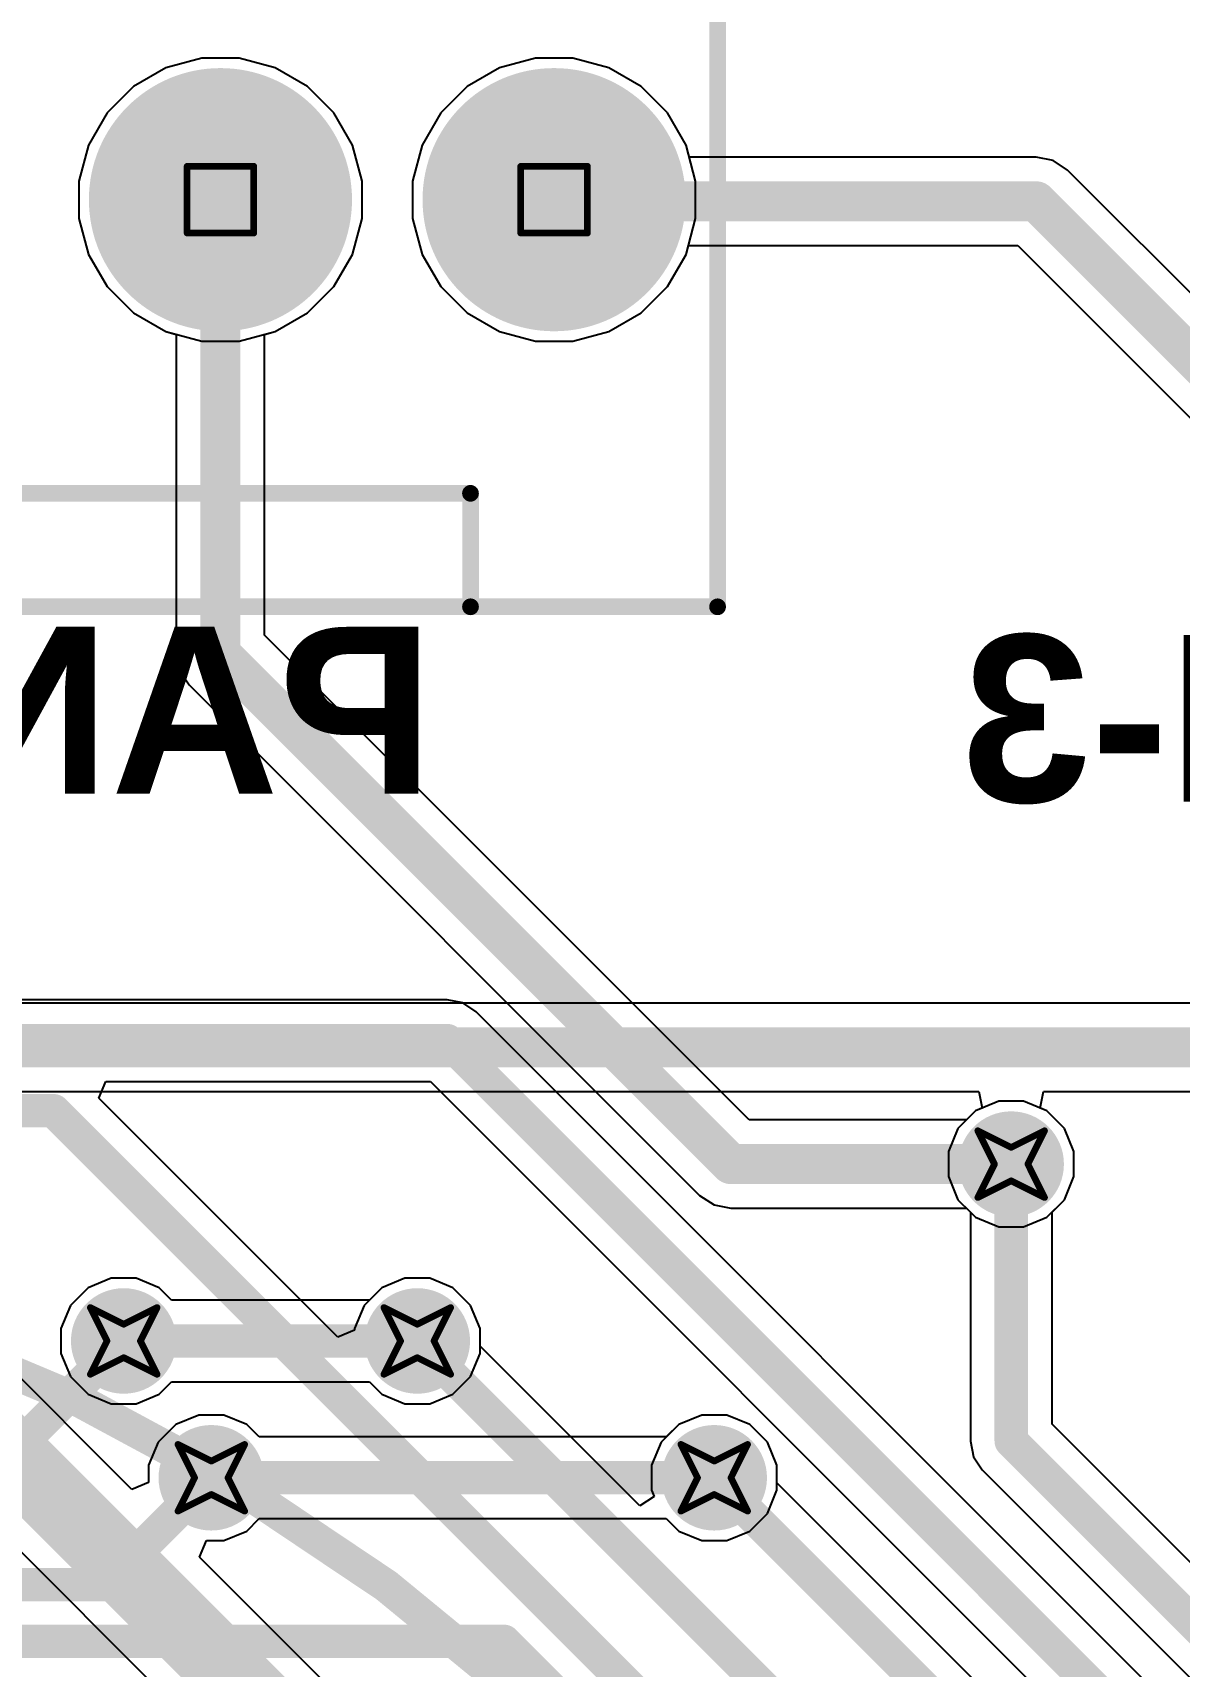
# Model space of a CAD drawing. Header units: inches. Extents: x -48 to 200, y -49 to 27.
# Drawn here: x 2.1597 to 2.5034, y 1.3585 to 1.848 of the extents above; entities that cross this region are included whole.
import ezdxf

# ---------------------------------------------------------------- set-up
doc = ezdxf.new("R2010")
doc.units = ezdxf.units.IN
doc.header["$MEASUREMENT"] = 0
for name, color, linetype in [('Bottom Layer', 5, 'Continuous'), ('Bottom Overlay', 54, 'Continuous'), ('Bottom Solder', 6, 'Continuous'), ('Drill Drawing', 1, 'Continuous'), ('Multi-Layer', 9, 'Continuous'), ('Pad Holes', 156, 'Continuous'), ('Top Layer', 1, 'Continuous'), ('Top Solder', 216, 'Continuous'), ('Via Holes', 16, 'Continuous')]:
    doc.layers.add(name, color=color, linetype=linetype)
doc.styles.add('Arial_Bold', font='', dxfattribs={"height": 0.2})
doc.styles.get('Arial_Bold').set_extended_font_data('Arial', bold=True)

# ---------------------------------------------------------------- blocks, each defined once
blk = doc.blocks.new('RV4NAYSD503A_B_19')
at = {"layer": 'Bottom Overlay'}
blk.add_lwpolyline([(0.55517, -0.08663, 0.01, 0.01, -0.924155), (-0.55796, 0.00126, 0.01, 0.01, 0)], format="xyseb", dxfattribs=at)
blk = doc.blocks.new('0022232041_B_24')
at = {"layer": 'Bottom Layer'}
blk.add_hatch(color=5, dxfattribs=at).paths.add_polyline_path([(-0.18543, 0.03543), (-0.11457, 0.03543), (-0.11457, -0.03543), (-0.18543, -0.03543)])
h = blk.add_hatch(color=5, dxfattribs=at)
edge = h.paths.add_edge_path()
edge.add_arc((-0.05, 0), 0.03543, 0, 360)
h = blk.add_hatch(color=5, dxfattribs=at)
edge = h.paths.add_edge_path()
edge.add_arc((0.05, 0), 0.03543, 0, 360)
h = blk.add_hatch(color=5, dxfattribs=at)
edge = h.paths.add_edge_path()
edge.add_arc((0.15, 0), 0.03543, 0, 360)
at = {"layer": 'Bottom Solder'}
blk.add_hatch(color=6, dxfattribs=at).paths.add_polyline_path([(-0.18943, 0.03943), (-0.11057, 0.03943), (-0.11057, -0.03943), (-0.18943, -0.03943)])
h = blk.add_hatch(color=6, dxfattribs=at)
edge = h.paths.add_edge_path()
edge.add_arc((-0.05, 0), 0.03943, 0, 360)
h = blk.add_hatch(color=6, dxfattribs=at)
edge = h.paths.add_edge_path()
edge.add_arc((0.05, 0), 0.03943, 0, 360)
h = blk.add_hatch(color=6, dxfattribs=at)
edge = h.paths.add_edge_path()
edge.add_arc((0.15, 0), 0.03943, 0, 360)
at = {"layer": 'Multi-Layer'}
blk.add_hatch(color=9, dxfattribs=at).paths.add_polyline_path([(-0.18543, 0.03543), (-0.11457, 0.03543), (-0.11457, -0.03543), (-0.18543, -0.03543)])
h = blk.add_hatch(color=9, dxfattribs=at)
edge = h.paths.add_edge_path()
edge.add_arc((-0.05, 0), 0.03543, 0, 360)
h = blk.add_hatch(color=9, dxfattribs=at)
edge = h.paths.add_edge_path()
edge.add_arc((0.05, 0), 0.03543, 0, 360)
h = blk.add_hatch(color=9, dxfattribs=at)
edge = h.paths.add_edge_path()
edge.add_arc((0.15, 0), 0.03543, 0, 360)
at = {"layer": 'Pad Holes'}
h = blk.add_hatch(color=7, dxfattribs=at)
edge = h.paths.add_edge_path()
edge.add_arc((-0.15, 0), 0.02008, 0, 360)
h = blk.add_hatch(color=7, dxfattribs=at)
edge = h.paths.add_edge_path()
edge.add_arc((-0.05, 0), 0.02008, 0, 360)
h = blk.add_hatch(color=7, dxfattribs=at)
edge = h.paths.add_edge_path()
edge.add_arc((0.05, 0), 0.02008, 0, 360)
h = blk.add_hatch(color=7, dxfattribs=at)
edge = h.paths.add_edge_path()
edge.add_arc((0.15, 0), 0.02008, 0, 360)
at = {"layer": 'Top Layer'}
blk.add_hatch(color=1, dxfattribs=at).paths.add_polyline_path([(-0.18543, 0.03543), (-0.11457, 0.03543), (-0.11457, -0.03543), (-0.18543, -0.03543)])
h = blk.add_hatch(color=1, dxfattribs=at)
edge = h.paths.add_edge_path()
edge.add_arc((-0.05, 0), 0.03543, 0, 360)
h = blk.add_hatch(color=1, dxfattribs=at)
edge = h.paths.add_edge_path()
edge.add_arc((0.05, 0), 0.03543, 0, 360)
h = blk.add_hatch(color=1, dxfattribs=at)
edge = h.paths.add_edge_path()
edge.add_arc((0.15, 0), 0.03543, 0, 360)
at = {"layer": 'Top Solder'}
blk.add_hatch(color=216, dxfattribs=at).paths.add_polyline_path([(-0.18943, 0.03943), (-0.11057, 0.03943), (-0.11057, -0.03943), (-0.18943, -0.03943)])
h = blk.add_hatch(color=216, dxfattribs=at)
edge = h.paths.add_edge_path()
edge.add_arc((-0.05, 0), 0.03943, 0, 360)
h = blk.add_hatch(color=216, dxfattribs=at)
edge = h.paths.add_edge_path()
edge.add_arc((0.05, 0), 0.03943, 0, 360)
h = blk.add_hatch(color=216, dxfattribs=at)
edge = h.paths.add_edge_path()
edge.add_arc((0.15, 0), 0.03943, 0, 360)
at = {"layer": 'Bottom Overlay'}
for points in [[(-0.198, -0.122, 0.005, 0.005, 0), (-0.198, 0.129, 0.005, 0.005, 0)], [(-0.198, 0.129, 0.005, 0.005, 0), (0.199, 0.129, 0.005, 0.005, 0)], [(0.199, -0.122, 0.005, 0.005, 0), (0.199, 0.129, 0.005, 0.005, 0)], [(-0.12495, -0.122, 0.005, 0.005, 0), (-0.12495, -0.088, 0.005, 0.005, 0)], [(-0.12495, -0.088, 0.005, 0.005, 0), (0.12495, -0.088, 0.005, 0.005, 0)], [(0.12495, -0.122, 0.005, 0.005, 0), (0.12495, -0.088, 0.005, 0.005, 0)], [(-0.198, -0.122, 0.005, 0.005, 0), (0.199, -0.122, 0.005, 0.005, 0)]]:
    blk.add_lwpolyline(points, format="xyseb", dxfattribs=at)
for points in [[(-0.19925, 0.129, 0.0025, 0.0025, 1), (-0.19675, 0.129, 0.0025, 0.0025, 1)], [(-0.19925, 0.129, 0.0025, 0.0025, 1), (-0.19675, 0.129, 0.0025, 0.0025, 1)], [(0.19775, 0.129, 0.0025, 0.0025, 1), (0.20025, 0.129, 0.0025, 0.0025, 1)], [(0.19775, 0.129, 0.0025, 0.0025, 1), (0.20025, 0.129, 0.0025, 0.0025, 1)], [(-0.1262, -0.088, 0.0025, 0.0025, 1), (-0.12369, -0.088, 0.0025, 0.0025, 1)], [(-0.1262, -0.088, 0.0025, 0.0025, 1), (-0.12369, -0.088, 0.0025, 0.0025, 1)], [(0.12369, -0.088, 0.0025, 0.0025, 1), (0.1262, -0.088, 0.0025, 0.0025, 1)], [(0.12369, -0.088, 0.0025, 0.0025, 1), (0.1262, -0.088, 0.0025, 0.0025, 1)], [(-0.19925, -0.122, 0.0025, 0.0025, 1), (-0.19675, -0.122, 0.0025, 0.0025, 1)], [(-0.19925, -0.122, 0.0025, 0.0025, 1), (-0.19675, -0.122, 0.0025, 0.0025, 1)], [(-0.1262, -0.122, 0.0025, 0.0025, 1), (-0.12369, -0.122, 0.0025, 0.0025, 1)], [(0.12369, -0.122, 0.0025, 0.0025, 1), (0.1262, -0.122, 0.0025, 0.0025, 1)], [(0.19775, -0.122, 0.0025, 0.0025, 1), (0.20025, -0.122, 0.0025, 0.0025, 1)], [(0.19775, -0.122, 0.0025, 0.0025, 1), (0.20025, -0.122, 0.0025, 0.0025, 1)]]:
    blk.add_lwpolyline(points, format="xyseb", close=True, dxfattribs=at)

msp = doc.modelspace()

# ---------------------------------------------------------------- hatches: boundary and pattern name
at = {"layer": 'Bottom Layer'}
h = msp.add_hatch(color=5, dxfattribs=at)
edge = h.paths.add_edge_path()
edge.add_arc((2.453, 1.509), 0.01181, 0, 360)
h = msp.add_hatch(color=5, dxfattribs=at)
edge = h.paths.add_edge_path()
edge.add_arc((2.187, 1.456), 0.01181, 0, 360)
h = msp.add_hatch(color=5, dxfattribs=at)
edge = h.paths.add_edge_path()
edge.add_arc((2.275, 1.456), 0.01181, 0, 360)
h = msp.add_hatch(color=5, dxfattribs=at)
edge = h.paths.add_edge_path()
edge.add_arc((2.21326, 1.415), 0.01181, 0, 360)
h = msp.add_hatch(color=5, dxfattribs=at)
edge = h.paths.add_edge_path()
edge.add_arc((2.364, 1.415), 0.01181, 0, 360)
at = {"layer": 'Bottom Solder'}
h = msp.add_hatch(color=6, dxfattribs=at)
edge = h.paths.add_edge_path()
edge.add_arc((2.453, 1.509), 0.01581, 0, 360)
h = msp.add_hatch(color=6, dxfattribs=at)
edge = h.paths.add_edge_path()
edge.add_arc((2.187, 1.456), 0.01581, 0, 360)
h = msp.add_hatch(color=6, dxfattribs=at)
edge = h.paths.add_edge_path()
edge.add_arc((2.275, 1.456), 0.01581, 0, 360)
h = msp.add_hatch(color=6, dxfattribs=at)
edge = h.paths.add_edge_path()
edge.add_arc((2.21326, 1.415), 0.01581, 0, 360)
h = msp.add_hatch(color=6, dxfattribs=at)
edge = h.paths.add_edge_path()
edge.add_arc((2.364, 1.415), 0.01581, 0, 360)
at = {"layer": 'Top Layer'}
h = msp.add_hatch(color=1, dxfattribs=at)
edge = h.paths.add_edge_path()
edge.add_arc((2.453, 1.509), 0.01181, 0, 360)
h = msp.add_hatch(color=1, dxfattribs=at)
edge = h.paths.add_edge_path()
edge.add_arc((2.187, 1.456), 0.01181, 0, 360)
h = msp.add_hatch(color=1, dxfattribs=at)
edge = h.paths.add_edge_path()
edge.add_arc((2.275, 1.456), 0.01181, 0, 360)
h = msp.add_hatch(color=1, dxfattribs=at)
edge = h.paths.add_edge_path()
edge.add_arc((2.21326, 1.415), 0.01181, 0, 360)
h = msp.add_hatch(color=1, dxfattribs=at)
edge = h.paths.add_edge_path()
edge.add_arc((2.364, 1.415), 0.01181, 0, 360)
at = {"layer": 'Top Solder'}
h = msp.add_hatch(color=216, dxfattribs=at)
edge = h.paths.add_edge_path()
edge.add_arc((2.453, 1.509), 0.01581, 0, 360)
h = msp.add_hatch(color=216, dxfattribs=at)
edge = h.paths.add_edge_path()
edge.add_arc((2.187, 1.456), 0.01581, 0, 360)
h = msp.add_hatch(color=216, dxfattribs=at)
edge = h.paths.add_edge_path()
edge.add_arc((2.275, 1.456), 0.01581, 0, 360)
h = msp.add_hatch(color=216, dxfattribs=at)
edge = h.paths.add_edge_path()
edge.add_arc((2.21326, 1.415), 0.01581, 0, 360)
h = msp.add_hatch(color=216, dxfattribs=at)
edge = h.paths.add_edge_path()
edge.add_arc((2.364, 1.415), 0.01581, 0, 360)
at = {"layer": 'Via Holes'}
h = msp.add_hatch(color=7, dxfattribs=at)
edge = h.paths.add_edge_path()
edge.add_arc((2.453, 1.509), 0.00591, 0, 360)
h = msp.add_hatch(color=7, dxfattribs=at)
edge = h.paths.add_edge_path()
edge.add_arc((2.187, 1.456), 0.00591, 0, 360)
h = msp.add_hatch(color=7, dxfattribs=at)
edge = h.paths.add_edge_path()
edge.add_arc((2.275, 1.456), 0.00591, 0, 360)
h = msp.add_hatch(color=7, dxfattribs=at)
edge = h.paths.add_edge_path()
edge.add_arc((2.21326, 1.415), 0.00591, 0, 360)
h = msp.add_hatch(color=7, dxfattribs=at)
edge = h.paths.add_edge_path()
edge.add_arc((2.364, 1.415), 0.00591, 0, 360)

# ---------------------------------------------------------------- linework, layer by layer
at = {"layer": 'Bottom Layer'}
for p, q in [((2.19962, 1.83754), (2.18995, 1.83195)), ((2.21041, 1.84043), (2.19962, 1.83754)), ((2.22159, 1.84043), (2.21041, 1.84043)), ((2.23238, 1.83754), (2.22159, 1.84043)), ((2.24205, 1.83195), (2.23238, 1.83754)), ((2.29962, 1.83754), (2.28995, 1.83195)), ((2.31041, 1.84043), (2.29962, 1.83754)), ((2.32159, 1.84043), (2.31041, 1.84043)), ((2.33238, 1.83754), (2.32159, 1.84043)), ((2.34205, 1.83195), (2.33238, 1.83754)), ((2.18995, 1.83195), (2.18205, 1.82405)), ((2.24995, 1.82405), (2.24205, 1.83195)), ((2.28995, 1.83195), (2.28205, 1.82405)), ((2.34995, 1.82405), (2.34205, 1.83195)), ((2.18205, 1.82405), (2.17646, 1.81438)), ((2.25554, 1.81438), (2.24995, 1.82405)), ((2.28205, 1.82405), (2.27646, 1.81438)), ((2.35554, 1.81438), (2.34995, 1.82405)), ((2.17646, 1.81438), (2.17357, 1.80359)), ((2.25843, 1.80359), (2.25554, 1.81438)), ((2.27646, 1.81438), (2.27357, 1.80359)), ((2.35651, 1.81075), (2.35554, 1.81438)), ((2.4605, 1.81075), (2.35651, 1.81075)), ((2.46557, 1.80975), (2.4605, 1.81075)), ((2.46987, 1.80687), (2.46557, 1.80975)), ((2.98682, 1.28993), (2.46987, 1.80687)), ((2.17357, 1.80359), (2.17357, 1.79241)), ((2.25843, 1.79241), (2.25843, 1.80359)), ((2.27357, 1.80359), (2.27357, 1.79241)), ((2.17357, 1.79241), (2.17646, 1.78162)), ((2.25554, 1.78162), (2.25843, 1.79241)), ((2.27357, 1.79241), (2.27646, 1.78162)), ((2.35554, 1.78162), (2.35624, 1.78425)), ((2.35624, 1.78425), (2.45501, 1.78425)), ((2.45501, 1.78425), (3.00027, 1.23899)), ((2.17646, 1.78162), (2.18205, 1.77195)), ((2.24995, 1.77195), (2.25554, 1.78162)), ((2.27646, 1.78162), (2.28205, 1.77195)), ((2.34995, 1.77195), (2.35554, 1.78162)), ((2.18205, 1.77195), (2.18995, 1.76405)), ((2.24205, 1.76405), (2.24995, 1.77195)), ((2.28205, 1.77195), (2.28995, 1.76405)), ((2.34205, 1.76405), (2.34995, 1.77195)), ((2.18995, 1.76405), (2.19962, 1.75846)), ((2.23238, 1.75846), (2.24205, 1.76405)), ((2.28995, 1.76405), (2.29962, 1.75846)), ((2.33238, 1.75846), (2.34205, 1.76405)), ((2.19962, 1.75846), (2.20275, 1.75762)), ((2.20275, 1.75762), (2.20275, 1.662)), ((2.22925, 1.75762), (2.23238, 1.75846)), ((2.22925, 1.66749), (2.22925, 1.75762)), ((2.29962, 1.75846), (2.31041, 1.75557)), ((2.32159, 1.75557), (2.33238, 1.75846)), ((2.31041, 1.75557), (2.32159, 1.75557)), ((2.37449, 1.52225), (2.22925, 1.66749)), ((2.20275, 1.662), (2.20375, 1.65693)), ((2.20375, 1.65693), (2.20663, 1.65263)), ((2.20663, 1.65263), (2.35963, 1.49963)), ((2.284, 1.55824), (1.85726, 1.55824)), ((2.28868, 1.5573), (2.284, 1.55824)), ((2.29265, 1.55465), (2.28868, 1.5573)), ((2.76565, 1.08165), (2.29265, 1.55465)), ((2.17954, 1.52876), (2.18161, 1.53376)), ((2.18161, 1.53376), (2.27893, 1.53376)), ((2.27893, 1.53376), (2.74476, 1.06793)), ((2.25119, 1.45711), (2.17954, 1.52876)), ((2.44926, 1.52781), (2.44234, 1.52495)), ((2.45674, 1.52781), (2.44926, 1.52781)), ((2.46366, 1.52495), (2.45674, 1.52781)), ((2.44234, 1.52495), (2.43965, 1.52225)), ((2.46895, 1.51966), (2.46366, 1.52495)), ((2.43965, 1.52225), (2.37449, 1.52225)), ((2.47181, 1.51274), (2.46895, 1.51966)), ((2.47181, 1.50526), (2.47181, 1.51274)), ((2.46895, 1.49834), (2.47181, 1.50526)), ((2.35963, 1.49963), (2.36393, 1.49675)), ((2.46366, 1.49305), (2.46895, 1.49834)), ((2.36393, 1.49675), (2.369, 1.49575)), ((2.369, 1.49575), (2.43965, 1.49575)), ((2.43965, 1.49575), (2.44234, 1.49305)), ((2.44234, 1.49305), (2.44926, 1.49019)), ((2.44926, 1.49019), (2.45674, 1.49019)), ((2.45674, 1.49019), (2.46366, 1.49305)), ((2.27126, 1.47481), (2.26434, 1.47195)), ((2.27874, 1.47481), (2.27126, 1.47481)), ((2.28566, 1.47195), (2.27874, 1.47481)), ((2.26434, 1.47195), (2.25905, 1.46666)), ((2.29095, 1.46666), (2.28566, 1.47195)), ((2.25905, 1.46666), (2.25619, 1.45974)), ((2.29381, 1.45974), (2.29095, 1.46666)), ((2.25619, 1.45919), (2.25119, 1.45711)), ((2.25619, 1.45974), (2.25619, 1.45919)), ((2.29381, 1.45449), (2.29381, 1.45974)), ((2.34171, 1.40659), (2.29381, 1.45449)), ((2.35334, 1.43095), (2.34805, 1.42566)), ((2.36026, 1.43381), (2.35334, 1.43095)), ((2.36774, 1.43381), (2.36026, 1.43381)), ((2.37466, 1.43095), (2.36774, 1.43381)), ((2.37995, 1.42566), (2.37466, 1.43095)), ((2.34805, 1.42566), (2.34519, 1.41874)), ((2.38281, 1.41874), (2.37995, 1.42566)), ((2.34519, 1.41874), (2.34519, 1.41126)), ((2.38281, 1.41349), (2.38281, 1.41874)), ((2.34519, 1.41126), (2.34595, 1.40943)), ((2.67386, 1.12244), (2.38281, 1.41349)), ((2.34595, 1.40943), (2.34171, 1.40659))]:
    msp.add_line(p, q, dxfattribs=at)
for points in [[(2.216, 1.662, 0.012, 0.012, 0), (2.216, 1.798, 0.012, 0.012, 0)], [(2.316, 1.7975, 0.012, 0.012, 0), (2.4605, 1.7975, 0.012, 0.012, 0)], [(2.4605, 1.7975, 0.012, 0.012, 0), (3.01352, 1.24448, 0.012, 0.012, 0)], [(2.216, 1.662, 0.012, 0.012, 0), (2.369, 1.509, 0.012, 0.012, 0)], [(1.851, 1.546, 0.01, 0.01, 0), (2.284, 1.546, 0.01, 0.01, 0)], [(2.284, 1.546, 0.01, 0.01, 0), (2.757, 1.073, 0.01, 0.01, 0)], [(1.857, 1.525, 0.01, 0.01, 0), (2.166, 1.525, 0.01, 0.01, 0)], [(2.166, 1.525, 0.01, 0.01, 0), (2.62584, 1.06516, 0.01, 0.01, 0)], [(2.369, 1.509, 0.012, 0.012, 0), (2.453, 1.509, 0.012, 0.012, 0)], [(2.131, 1.4, 0.01, 0.01, 0), (2.187, 1.456, 0.01, 0.01, 0)], [(2.275, 1.456, 0.01, 0.01, 0), (2.64553, 1.08547, 0.01, 0.01, 0)], [(2.364, 1.415, 0.01, 0.01, 0), (2.66521, 1.11379, 0.01, 0.01, 0)], [(2.18126, 1.383, 0.01, 0.01, 0), (2.21126, 1.413, 0.01, 0.01, 0)], [(2.21126, 1.413, 0.01, 0.01, 0), (2.214, 1.413, 0.01, 0.01, 0)], [(1.56, 1.383, 0.01, 0.01, 0), (2.18126, 1.383, 0.01, 0.01, 0)], [(0.778, 1.366, 0.01, 0.01, 0), (2.30096, 1.366, 0.01, 0.01, 0)], [(2.30096, 1.366, 0.01, 0.01, 0), (2.60588, 1.06108, 0.01, 0.01, 0)]]:
    msp.add_lwpolyline(points, format="xyseb", dxfattribs=at)
for points in [[(2.213, 1.798, 0.006, 0.006, 1), (2.219, 1.798, 0.006, 0.006, 1)], [(2.313, 1.7975, 0.006, 0.006, 1), (2.319, 1.7975, 0.006, 0.006, 1)], [(2.4575, 1.7975, 0.006, 0.006, 1), (2.4635, 1.7975, 0.006, 0.006, 1)], [(2.4575, 1.7975, 0.006, 0.006, 1), (2.4635, 1.7975, 0.006, 0.006, 1)], [(2.213, 1.662, 0.006, 0.006, 1), (2.219, 1.662, 0.006, 0.006, 1)], [(2.213, 1.662, 0.006, 0.006, 1), (2.219, 1.662, 0.006, 0.006, 1)], [(2.2815, 1.546, 0.005, 0.005, 1), (2.2865, 1.546, 0.005, 0.005, 1)], [(2.2815, 1.546, 0.005, 0.005, 1), (2.2865, 1.546, 0.005, 0.005, 1)], [(2.1635, 1.525, 0.005, 0.005, 1), (2.1685, 1.525, 0.005, 0.005, 1)], [(2.1635, 1.525, 0.005, 0.005, 1), (2.1685, 1.525, 0.005, 0.005, 1)], [(2.366, 1.509, 0.006, 0.006, 1), (2.372, 1.509, 0.006, 0.006, 1)], [(2.366, 1.509, 0.006, 0.006, 1), (2.372, 1.509, 0.006, 0.006, 1)], [(2.45, 1.509, 0.006, 0.006, 1), (2.456, 1.509, 0.006, 0.006, 1)], [(2.1845, 1.456, 0.005, 0.005, 1), (2.1895, 1.456, 0.005, 0.005, 1)], [(2.2725, 1.456, 0.005, 0.005, 1), (2.2775, 1.456, 0.005, 0.005, 1)], [(2.3615, 1.415, 0.005, 0.005, 1), (2.3665, 1.415, 0.005, 0.005, 1)], [(2.20876, 1.413, 0.005, 0.005, 1), (2.21376, 1.413, 0.005, 0.005, 1)], [(2.20876, 1.413, 0.005, 0.005, 1), (2.21376, 1.413, 0.005, 0.005, 1)], [(2.2115, 1.413, 0.005, 0.005, 1), (2.2165, 1.413, 0.005, 0.005, 1)], [(2.17876, 1.383, 0.005, 0.005, 1), (2.18376, 1.383, 0.005, 0.005, 1)], [(2.17876, 1.383, 0.005, 0.005, 1), (2.18376, 1.383, 0.005, 0.005, 1)], [(2.29846, 1.366, 0.005, 0.005, 1), (2.30346, 1.366, 0.005, 0.005, 1)], [(2.29846, 1.366, 0.005, 0.005, 1), (2.30346, 1.366, 0.005, 0.005, 1)]]:
    msp.add_lwpolyline(points, format="xyseb", close=True, dxfattribs=at)
at = {"layer": 'Drill Drawing'}
for points in [[(2.206, 1.808, 0.002, 0.002, 0), (2.226, 1.808, 0.002, 0.002, 0)], [(2.206, 1.788, 0.002, 0.002, 0), (2.206, 1.808, 0.002, 0.002, 0)], [(2.226, 1.788, 0.002, 0.002, 0), (2.226, 1.808, 0.002, 0.002, 0)], [(2.306, 1.808, 0.002, 0.002, 0), (2.326, 1.808, 0.002, 0.002, 0)], [(2.306, 1.788, 0.002, 0.002, 0), (2.306, 1.808, 0.002, 0.002, 0)], [(2.326, 1.788, 0.002, 0.002, 0), (2.326, 1.808, 0.002, 0.002, 0)], [(2.206, 1.788, 0.002, 0.002, 0), (2.226, 1.788, 0.002, 0.002, 0)], [(2.306, 1.788, 0.002, 0.002, 0), (2.326, 1.788, 0.002, 0.002, 0)], [(2.443, 1.519, 0.002, 0.002, 0), (2.453, 1.514, 0.002, 0.002, 0)], [(2.443, 1.519, 0.002, 0.002, 0), (2.448, 1.509, 0.002, 0.002, 0)], [(2.453, 1.514, 0.002, 0.002, 0), (2.463, 1.519, 0.002, 0.002, 0)], [(2.458, 1.509, 0.002, 0.002, 0), (2.463, 1.519, 0.002, 0.002, 0)], [(2.443, 1.499, 0.002, 0.002, 0), (2.448, 1.509, 0.002, 0.002, 0)], [(2.458, 1.509, 0.002, 0.002, 0), (2.463, 1.499, 0.002, 0.002, 0)], [(2.443, 1.499, 0.002, 0.002, 0), (2.453, 1.504, 0.002, 0.002, 0)], [(2.453, 1.504, 0.002, 0.002, 0), (2.463, 1.499, 0.002, 0.002, 0)], [(2.177, 1.466, 0.002, 0.002, 0), (2.187, 1.461, 0.002, 0.002, 0)], [(2.177, 1.466, 0.002, 0.002, 0), (2.182, 1.456, 0.002, 0.002, 0)], [(2.187, 1.461, 0.002, 0.002, 0), (2.197, 1.466, 0.002, 0.002, 0)], [(2.192, 1.456, 0.002, 0.002, 0), (2.197, 1.466, 0.002, 0.002, 0)], [(2.265, 1.466, 0.002, 0.002, 0), (2.275, 1.461, 0.002, 0.002, 0)], [(2.265, 1.466, 0.002, 0.002, 0), (2.27, 1.456, 0.002, 0.002, 0)], [(2.275, 1.461, 0.002, 0.002, 0), (2.285, 1.466, 0.002, 0.002, 0)], [(2.28, 1.456, 0.002, 0.002, 0), (2.285, 1.466, 0.002, 0.002, 0)], [(2.177, 1.446, 0.002, 0.002, 0), (2.182, 1.456, 0.002, 0.002, 0)], [(2.192, 1.456, 0.002, 0.002, 0), (2.197, 1.446, 0.002, 0.002, 0)], [(2.265, 1.446, 0.002, 0.002, 0), (2.27, 1.456, 0.002, 0.002, 0)], [(2.28, 1.456, 0.002, 0.002, 0), (2.285, 1.446, 0.002, 0.002, 0)], [(2.177, 1.446, 0.002, 0.002, 0), (2.187, 1.451, 0.002, 0.002, 0)], [(2.187, 1.451, 0.002, 0.002, 0), (2.197, 1.446, 0.002, 0.002, 0)], [(2.265, 1.446, 0.002, 0.002, 0), (2.275, 1.451, 0.002, 0.002, 0)], [(2.275, 1.451, 0.002, 0.002, 0), (2.285, 1.446, 0.002, 0.002, 0)], [(2.20326, 1.425, 0.002, 0.002, 0), (2.21326, 1.42, 0.002, 0.002, 0)], [(2.20326, 1.425, 0.002, 0.002, 0), (2.20826, 1.415, 0.002, 0.002, 0)], [(2.21326, 1.42, 0.002, 0.002, 0), (2.22326, 1.425, 0.002, 0.002, 0)], [(2.21826, 1.415, 0.002, 0.002, 0), (2.22326, 1.425, 0.002, 0.002, 0)], [(2.354, 1.425, 0.002, 0.002, 0), (2.364, 1.42, 0.002, 0.002, 0)], [(2.354, 1.425, 0.002, 0.002, 0), (2.359, 1.415, 0.002, 0.002, 0)], [(2.364, 1.42, 0.002, 0.002, 0), (2.374, 1.425, 0.002, 0.002, 0)], [(2.369, 1.415, 0.002, 0.002, 0), (2.374, 1.425, 0.002, 0.002, 0)], [(2.20326, 1.405, 0.002, 0.002, 0), (2.20826, 1.415, 0.002, 0.002, 0)], [(2.21826, 1.415, 0.002, 0.002, 0), (2.22326, 1.405, 0.002, 0.002, 0)], [(2.354, 1.405, 0.002, 0.002, 0), (2.359, 1.415, 0.002, 0.002, 0)], [(2.369, 1.415, 0.002, 0.002, 0), (2.374, 1.405, 0.002, 0.002, 0)], [(2.20326, 1.405, 0.002, 0.002, 0), (2.21326, 1.41, 0.002, 0.002, 0)], [(2.21326, 1.41, 0.002, 0.002, 0), (2.22326, 1.405, 0.002, 0.002, 0)], [(2.354, 1.405, 0.002, 0.002, 0), (2.364, 1.41, 0.002, 0.002, 0)], [(2.364, 1.41, 0.002, 0.002, 0), (2.374, 1.405, 0.002, 0.002, 0)]]:
    msp.add_lwpolyline(points, format="xyseb", dxfattribs=at)
for points in [[(2.2055, 1.808, 0.001, 0.001, 1), (2.2065, 1.808, 0.001, 0.001, 1)], [(2.2055, 1.808, 0.001, 0.001, 1), (2.2065, 1.808, 0.001, 0.001, 1)], [(2.2255, 1.808, 0.001, 0.001, 1), (2.2265, 1.808, 0.001, 0.001, 1)], [(2.2255, 1.808, 0.001, 0.001, 1), (2.2265, 1.808, 0.001, 0.001, 1)], [(2.3055, 1.808, 0.001, 0.001, 1), (2.3065, 1.808, 0.001, 0.001, 1)], [(2.3055, 1.808, 0.001, 0.001, 1), (2.3065, 1.808, 0.001, 0.001, 1)], [(2.3255, 1.808, 0.001, 0.001, 1), (2.3265, 1.808, 0.001, 0.001, 1)], [(2.3255, 1.808, 0.001, 0.001, 1), (2.3265, 1.808, 0.001, 0.001, 1)], [(2.2055, 1.788, 0.001, 0.001, 1), (2.2065, 1.788, 0.001, 0.001, 1)], [(2.2055, 1.788, 0.001, 0.001, 1), (2.2065, 1.788, 0.001, 0.001, 1)], [(2.2255, 1.788, 0.001, 0.001, 1), (2.2265, 1.788, 0.001, 0.001, 1)], [(2.2255, 1.788, 0.001, 0.001, 1), (2.2265, 1.788, 0.001, 0.001, 1)], [(2.3055, 1.788, 0.001, 0.001, 1), (2.3065, 1.788, 0.001, 0.001, 1)], [(2.3055, 1.788, 0.001, 0.001, 1), (2.3065, 1.788, 0.001, 0.001, 1)], [(2.3255, 1.788, 0.001, 0.001, 1), (2.3265, 1.788, 0.001, 0.001, 1)], [(2.3255, 1.788, 0.001, 0.001, 1), (2.3265, 1.788, 0.001, 0.001, 1)], [(2.4425, 1.519, 0.001, 0.001, 1), (2.4435, 1.519, 0.001, 0.001, 1)], [(2.4425, 1.519, 0.001, 0.001, 1), (2.4435, 1.519, 0.001, 0.001, 1)], [(2.4625, 1.519, 0.001, 0.001, 1), (2.4635, 1.519, 0.001, 0.001, 1)], [(2.4625, 1.519, 0.001, 0.001, 1), (2.4635, 1.519, 0.001, 0.001, 1)], [(2.4525, 1.514, 0.001, 0.001, 1), (2.4535, 1.514, 0.001, 0.001, 1)], [(2.4525, 1.514, 0.001, 0.001, 1), (2.4535, 1.514, 0.001, 0.001, 1)], [(2.4475, 1.509, 0.001, 0.001, 1), (2.4485, 1.509, 0.001, 0.001, 1)], [(2.4475, 1.509, 0.001, 0.001, 1), (2.4485, 1.509, 0.001, 0.001, 1)], [(2.4575, 1.509, 0.001, 0.001, 1), (2.4585, 1.509, 0.001, 0.001, 1)], [(2.4575, 1.509, 0.001, 0.001, 1), (2.4585, 1.509, 0.001, 0.001, 1)], [(2.4525, 1.504, 0.001, 0.001, 1), (2.4535, 1.504, 0.001, 0.001, 1)], [(2.4525, 1.504, 0.001, 0.001, 1), (2.4535, 1.504, 0.001, 0.001, 1)], [(2.4425, 1.499, 0.001, 0.001, 1), (2.4435, 1.499, 0.001, 0.001, 1)], [(2.4425, 1.499, 0.001, 0.001, 1), (2.4435, 1.499, 0.001, 0.001, 1)], [(2.4625, 1.499, 0.001, 0.001, 1), (2.4635, 1.499, 0.001, 0.001, 1)], [(2.4625, 1.499, 0.001, 0.001, 1), (2.4635, 1.499, 0.001, 0.001, 1)], [(2.1765, 1.466, 0.001, 0.001, 1), (2.1775, 1.466, 0.001, 0.001, 1)], [(2.1765, 1.466, 0.001, 0.001, 1), (2.1775, 1.466, 0.001, 0.001, 1)], [(2.1965, 1.466, 0.001, 0.001, 1), (2.1975, 1.466, 0.001, 0.001, 1)], [(2.1965, 1.466, 0.001, 0.001, 1), (2.1975, 1.466, 0.001, 0.001, 1)], [(2.2645, 1.466, 0.001, 0.001, 1), (2.2655, 1.466, 0.001, 0.001, 1)], [(2.2645, 1.466, 0.001, 0.001, 1), (2.2655, 1.466, 0.001, 0.001, 1)], [(2.2845, 1.466, 0.001, 0.001, 1), (2.2855, 1.466, 0.001, 0.001, 1)], [(2.2845, 1.466, 0.001, 0.001, 1), (2.2855, 1.466, 0.001, 0.001, 1)], [(2.1865, 1.461, 0.001, 0.001, 1), (2.1875, 1.461, 0.001, 0.001, 1)], [(2.1865, 1.461, 0.001, 0.001, 1), (2.1875, 1.461, 0.001, 0.001, 1)], [(2.2745, 1.461, 0.001, 0.001, 1), (2.2755, 1.461, 0.001, 0.001, 1)], [(2.2745, 1.461, 0.001, 0.001, 1), (2.2755, 1.461, 0.001, 0.001, 1)], [(2.1815, 1.456, 0.001, 0.001, 1), (2.1825, 1.456, 0.001, 0.001, 1)], [(2.1815, 1.456, 0.001, 0.001, 1), (2.1825, 1.456, 0.001, 0.001, 1)], [(2.1915, 1.456, 0.001, 0.001, 1), (2.1925, 1.456, 0.001, 0.001, 1)], [(2.1915, 1.456, 0.001, 0.001, 1), (2.1925, 1.456, 0.001, 0.001, 1)], [(2.2695, 1.456, 0.001, 0.001, 1), (2.2705, 1.456, 0.001, 0.001, 1)], [(2.2695, 1.456, 0.001, 0.001, 1), (2.2705, 1.456, 0.001, 0.001, 1)], [(2.2795, 1.456, 0.001, 0.001, 1), (2.2805, 1.456, 0.001, 0.001, 1)], [(2.2795, 1.456, 0.001, 0.001, 1), (2.2805, 1.456, 0.001, 0.001, 1)], [(2.1865, 1.451, 0.001, 0.001, 1), (2.1875, 1.451, 0.001, 0.001, 1)], [(2.1865, 1.451, 0.001, 0.001, 1), (2.1875, 1.451, 0.001, 0.001, 1)], [(2.2745, 1.451, 0.001, 0.001, 1), (2.2755, 1.451, 0.001, 0.001, 1)], [(2.2745, 1.451, 0.001, 0.001, 1), (2.2755, 1.451, 0.001, 0.001, 1)], [(2.1765, 1.446, 0.001, 0.001, 1), (2.1775, 1.446, 0.001, 0.001, 1)], [(2.1765, 1.446, 0.001, 0.001, 1), (2.1775, 1.446, 0.001, 0.001, 1)], [(2.1965, 1.446, 0.001, 0.001, 1), (2.1975, 1.446, 0.001, 0.001, 1)], [(2.1965, 1.446, 0.001, 0.001, 1), (2.1975, 1.446, 0.001, 0.001, 1)], [(2.2645, 1.446, 0.001, 0.001, 1), (2.2655, 1.446, 0.001, 0.001, 1)], [(2.2645, 1.446, 0.001, 0.001, 1), (2.2655, 1.446, 0.001, 0.001, 1)], [(2.2845, 1.446, 0.001, 0.001, 1), (2.2855, 1.446, 0.001, 0.001, 1)], [(2.2845, 1.446, 0.001, 0.001, 1), (2.2855, 1.446, 0.001, 0.001, 1)], [(2.20276, 1.425, 0.001, 0.001, 1), (2.20376, 1.425, 0.001, 0.001, 1)], [(2.20276, 1.425, 0.001, 0.001, 1), (2.20376, 1.425, 0.001, 0.001, 1)], [(2.22276, 1.425, 0.001, 0.001, 1), (2.22376, 1.425, 0.001, 0.001, 1)], [(2.22276, 1.425, 0.001, 0.001, 1), (2.22376, 1.425, 0.001, 0.001, 1)], [(2.3535, 1.425, 0.001, 0.001, 1), (2.3545, 1.425, 0.001, 0.001, 1)], [(2.3535, 1.425, 0.001, 0.001, 1), (2.3545, 1.425, 0.001, 0.001, 1)], [(2.3735, 1.425, 0.001, 0.001, 1), (2.3745, 1.425, 0.001, 0.001, 1)], [(2.3735, 1.425, 0.001, 0.001, 1), (2.3745, 1.425, 0.001, 0.001, 1)], [(2.21276, 1.42, 0.001, 0.001, 1), (2.21376, 1.42, 0.001, 0.001, 1)], [(2.21276, 1.42, 0.001, 0.001, 1), (2.21376, 1.42, 0.001, 0.001, 1)], [(2.3635, 1.42, 0.001, 0.001, 1), (2.3645, 1.42, 0.001, 0.001, 1)], [(2.3635, 1.42, 0.001, 0.001, 1), (2.3645, 1.42, 0.001, 0.001, 1)], [(2.20776, 1.415, 0.001, 0.001, 1), (2.20876, 1.415, 0.001, 0.001, 1)], [(2.20776, 1.415, 0.001, 0.001, 1), (2.20876, 1.415, 0.001, 0.001, 1)], [(2.21776, 1.415, 0.001, 0.001, 1), (2.21876, 1.415, 0.001, 0.001, 1)], [(2.21776, 1.415, 0.001, 0.001, 1), (2.21876, 1.415, 0.001, 0.001, 1)], [(2.3585, 1.415, 0.001, 0.001, 1), (2.3595, 1.415, 0.001, 0.001, 1)], [(2.3585, 1.415, 0.001, 0.001, 1), (2.3595, 1.415, 0.001, 0.001, 1)], [(2.3685, 1.415, 0.001, 0.001, 1), (2.3695, 1.415, 0.001, 0.001, 1)], [(2.3685, 1.415, 0.001, 0.001, 1), (2.3695, 1.415, 0.001, 0.001, 1)], [(2.21276, 1.41, 0.001, 0.001, 1), (2.21376, 1.41, 0.001, 0.001, 1)], [(2.21276, 1.41, 0.001, 0.001, 1), (2.21376, 1.41, 0.001, 0.001, 1)], [(2.3635, 1.41, 0.001, 0.001, 1), (2.3645, 1.41, 0.001, 0.001, 1)], [(2.3635, 1.41, 0.001, 0.001, 1), (2.3645, 1.41, 0.001, 0.001, 1)], [(2.20276, 1.405, 0.001, 0.001, 1), (2.20376, 1.405, 0.001, 0.001, 1)], [(2.20276, 1.405, 0.001, 0.001, 1), (2.20376, 1.405, 0.001, 0.001, 1)], [(2.22276, 1.405, 0.001, 0.001, 1), (2.22376, 1.405, 0.001, 0.001, 1)], [(2.22276, 1.405, 0.001, 0.001, 1), (2.22376, 1.405, 0.001, 0.001, 1)], [(2.3535, 1.405, 0.001, 0.001, 1), (2.3545, 1.405, 0.001, 0.001, 1)], [(2.3535, 1.405, 0.001, 0.001, 1), (2.3545, 1.405, 0.001, 0.001, 1)], [(2.3735, 1.405, 0.001, 0.001, 1), (2.3745, 1.405, 0.001, 0.001, 1)], [(2.3735, 1.405, 0.001, 0.001, 1), (2.3745, 1.405, 0.001, 0.001, 1)]]:
    msp.add_lwpolyline(points, format="xyseb", close=True, dxfattribs=at)
at = {"layer": 'Top Layer'}
for p, q in [((2.19962, 1.83754), (2.18995, 1.83195)), ((2.21041, 1.84043), (2.19962, 1.83754)), ((2.22159, 1.84043), (2.21041, 1.84043)), ((2.23238, 1.83754), (2.22159, 1.84043)), ((2.24205, 1.83195), (2.23238, 1.83754)), ((2.29962, 1.83754), (2.28995, 1.83195)), ((2.31041, 1.84043), (2.29962, 1.83754)), ((2.32159, 1.84043), (2.31041, 1.84043)), ((2.33238, 1.83754), (2.32159, 1.84043)), ((2.34205, 1.83195), (2.33238, 1.83754)), ((2.18995, 1.83195), (2.18205, 1.82405)), ((2.24995, 1.82405), (2.24205, 1.83195)), ((2.28995, 1.83195), (2.28205, 1.82405)), ((2.34995, 1.82405), (2.34205, 1.83195)), ((2.18205, 1.82405), (2.17646, 1.81438)), ((2.25554, 1.81438), (2.24995, 1.82405)), ((2.28205, 1.82405), (2.27646, 1.81438)), ((2.35554, 1.81438), (2.34995, 1.82405)), ((2.17646, 1.81438), (2.17357, 1.80359)), ((2.25843, 1.80359), (2.25554, 1.81438)), ((2.27646, 1.81438), (2.27357, 1.80359)), ((2.35843, 1.80359), (2.35554, 1.81438)), ((2.17357, 1.80359), (2.17357, 1.79241)), ((2.25843, 1.79241), (2.25843, 1.80359)), ((2.27357, 1.80359), (2.27357, 1.79241)), ((2.35843, 1.79241), (2.35843, 1.80359)), ((2.17357, 1.79241), (2.17646, 1.78162)), ((2.25554, 1.78162), (2.25843, 1.79241)), ((2.27357, 1.79241), (2.27646, 1.78162)), ((2.35554, 1.78162), (2.35843, 1.79241)), ((2.17646, 1.78162), (2.18205, 1.77195)), ((2.24995, 1.77195), (2.25554, 1.78162)), ((2.27646, 1.78162), (2.28205, 1.77195)), ((2.34995, 1.77195), (2.35554, 1.78162)), ((2.18205, 1.77195), (2.18995, 1.76405)), ((2.24205, 1.76405), (2.24995, 1.77195)), ((2.28205, 1.77195), (2.28995, 1.76405)), ((2.34205, 1.76405), (2.34995, 1.77195)), ((2.18995, 1.76405), (2.19962, 1.75846)), ((2.23238, 1.75846), (2.24205, 1.76405)), ((2.28995, 1.76405), (2.29962, 1.75846)), ((2.33238, 1.75846), (2.34205, 1.76405)), ((2.19962, 1.75846), (2.21041, 1.75557)), ((2.22159, 1.75557), (2.23238, 1.75846)), ((2.29962, 1.75846), (2.31041, 1.75557)), ((2.32159, 1.75557), (2.33238, 1.75846)), ((2.21041, 1.75557), (2.22159, 1.75557)), ((2.31041, 1.75557), (2.32159, 1.75557)), ((2.18945, 1.41151), (2.00641, 1.59455)), ((1.98045, 1.56859), (2.30765, 1.2414)), ((3.40697, 1.55725), (2.15449, 1.55725)), ((2.149, 1.53075), (2.44328, 1.53075)), ((2.44328, 1.53075), (2.44427, 1.52575)), ((2.46173, 1.52575), (2.46272, 1.53075)), ((2.46272, 1.53075), (2.58105, 1.53075)), ((2.44234, 1.52495), (2.43705, 1.51966)), ((2.44427, 1.52575), (2.44234, 1.52495)), ((2.46366, 1.52495), (2.46173, 1.52575)), ((2.46895, 1.51966), (2.46366, 1.52495)), ((2.43705, 1.51966), (2.43419, 1.51274)), ((2.47181, 1.51274), (2.46895, 1.51966)), ((2.43419, 1.51274), (2.43419, 1.50526)), ((2.47181, 1.50526), (2.47181, 1.51274)), ((2.43419, 1.50526), (2.43705, 1.49834)), ((2.46895, 1.49834), (2.47181, 1.50526)), ((2.43705, 1.49834), (2.44076, 1.49463)), ((2.46524, 1.49463), (2.46895, 1.49834)), ((2.44076, 1.49463), (2.44076, 1.426)), ((2.46524, 1.43107), (2.46524, 1.49463)), ((2.18326, 1.47481), (2.17634, 1.47195)), ((2.19074, 1.47481), (2.18326, 1.47481)), ((2.19766, 1.47195), (2.19074, 1.47481)), ((2.27126, 1.47481), (2.26434, 1.47195)), ((2.27874, 1.47481), (2.27126, 1.47481)), ((2.28566, 1.47195), (2.27874, 1.47481)), ((2.17634, 1.47195), (2.17105, 1.46666)), ((2.20137, 1.46824), (2.19766, 1.47195)), ((2.26434, 1.47195), (2.26063, 1.46824)), ((2.29095, 1.46666), (2.28566, 1.47195)), ((2.17105, 1.46666), (2.16819, 1.45974)), ((2.26063, 1.46824), (2.20137, 1.46824)), ((2.29381, 1.45974), (2.29095, 1.46666)), ((2.16819, 1.45974), (2.16819, 1.45226)), ((2.29381, 1.45226), (2.29381, 1.45974)), ((2.16819, 1.45226), (2.17105, 1.44534)), ((2.29095, 1.44534), (2.29381, 1.45226)), ((2.17105, 1.44534), (2.17634, 1.44005)), ((2.28566, 1.44005), (2.29095, 1.44534)), ((2.17634, 1.44005), (2.18326, 1.43719)), ((2.19074, 1.43719), (2.19766, 1.44005)), ((2.19766, 1.44005), (2.20137, 1.44376)), ((2.20137, 1.44376), (2.26063, 1.44376)), ((2.26063, 1.44376), (2.26434, 1.44005)), ((2.26434, 1.44005), (2.27126, 1.43719)), ((2.27874, 1.43719), (2.28566, 1.44005)), ((2.18326, 1.43719), (2.19074, 1.43719)), ((2.27126, 1.43719), (2.27874, 1.43719)), ((2.2026, 1.43095), (2.19731, 1.42566)), ((2.20952, 1.43381), (2.2026, 1.43095)), ((2.217, 1.43381), (2.20952, 1.43381)), ((2.22392, 1.43095), (2.217, 1.43381)), ((2.22763, 1.42724), (2.22392, 1.43095)), ((2.35334, 1.43095), (2.34963, 1.42724)), ((2.36026, 1.43381), (2.35334, 1.43095)), ((2.36774, 1.43381), (2.36026, 1.43381)), ((2.37466, 1.43095), (2.36774, 1.43381)), ((2.37995, 1.42566), (2.37466, 1.43095)), ((2.81438, 1.08193), (2.46524, 1.43107)), ((2.19731, 1.42566), (2.19445, 1.41874)), ((2.34963, 1.42724), (2.22763, 1.42724)), ((2.38281, 1.41874), (2.37995, 1.42566)), ((2.44076, 1.426), (2.4417, 1.42132)), ((2.4417, 1.42132), (2.44435, 1.41735)), ((2.19445, 1.41874), (2.19445, 1.41358)), ((2.38281, 1.41126), (2.38281, 1.41874)), ((2.44435, 1.41735), (2.80454, 1.05716)), ((2.19445, 1.41358), (2.18945, 1.41151)), ((2.37995, 1.40434), (2.38281, 1.41126)), ((2.22392, 1.39905), (2.22763, 1.40276)), ((2.22763, 1.40276), (2.34963, 1.40276)), ((2.34963, 1.40276), (2.35334, 1.39905)), ((2.37466, 1.39905), (2.37995, 1.40434)), ((2.20977, 1.39119), (2.21184, 1.39619)), ((2.21184, 1.39619), (2.217, 1.39619)), ((2.217, 1.39619), (2.22392, 1.39905)), ((2.35334, 1.39905), (2.36026, 1.39619)), ((2.36026, 1.39619), (2.36774, 1.39619)), ((2.36774, 1.39619), (2.37466, 1.39905)), ((2.33898, 1.26198), (2.20977, 1.39119))]:
    msp.add_line(p, q, dxfattribs=at)
for points in [[(1.99, 1.585, 0.022, 0.022, 0), (2.326, 1.249, 0.022, 0.022, 0)], [(2.149, 1.544, 0.012, 0.012, 0), (3.40697, 1.544, 0.012, 0.012, 0)], [(2.453, 1.426, 0.01, 0.01, 0), (2.453, 1.509, 0.01, 0.01, 0)], [(2.187, 1.456, 0.01, 0.01, 0), (2.275, 1.456, 0.01, 0.01, 0)], [(2.453, 1.426, 0.01, 0.01, 0), (2.81319, 1.06581, 0.01, 0.01, 0)], [(2.21275, 1.415, 0.01, 0.01, 0), (2.21326, 1.415, 0.01, 0.01, 0)], [(2.21326, 1.415, 0.01, 0.01, 0), (2.364, 1.415, 0.01, 0.01, 0)]]:
    msp.add_lwpolyline(points, format="xyseb", dxfattribs=at)
for points in [[(2.4505, 1.509, 0.005, 0.005, 1), (2.4555, 1.509, 0.005, 0.005, 1)], [(2.1845, 1.456, 0.005, 0.005, 1), (2.1895, 1.456, 0.005, 0.005, 1)], [(2.2725, 1.456, 0.005, 0.005, 1), (2.2775, 1.456, 0.005, 0.005, 1)], [(2.4505, 1.426, 0.005, 0.005, 1), (2.4555, 1.426, 0.005, 0.005, 1)], [(2.4505, 1.426, 0.005, 0.005, 1), (2.4555, 1.426, 0.005, 0.005, 1)], [(2.21025, 1.415, 0.005, 0.005, 1), (2.21525, 1.415, 0.005, 0.005, 1)], [(2.21076, 1.415, 0.005, 0.005, 1), (2.21576, 1.415, 0.005, 0.005, 1)], [(2.21076, 1.415, 0.005, 0.005, 1), (2.21576, 1.415, 0.005, 0.005, 1)], [(2.3615, 1.415, 0.005, 0.005, 1), (2.3665, 1.415, 0.005, 0.005, 1)]]:
    msp.add_lwpolyline(points, format="xyseb", close=True, dxfattribs=at)

# ---------------------------------------------------------------- block references
at = {"rotation": 90}
msp.add_blockref('RV4NAYSD503A_B_19', (1.933, 0.931), dxfattribs=at)
msp.add_blockref('0022232041_B_24', (2.166, 1.798))

# ---------------------------------------------------------------- texts
at = {"layer": 'Bottom Overlay', "style": 'Arial_Bold', "text_generation_flag": 2}
for s, p in [('PANEL', (2.28, 1.62)), ('BUTTON-3', (2.791, 1.61759))]:
    msp.add_text(s, height=0.05, rotation=360, dxfattribs=at).set_placement(p)

doc.saveas('drawing.dxf')
